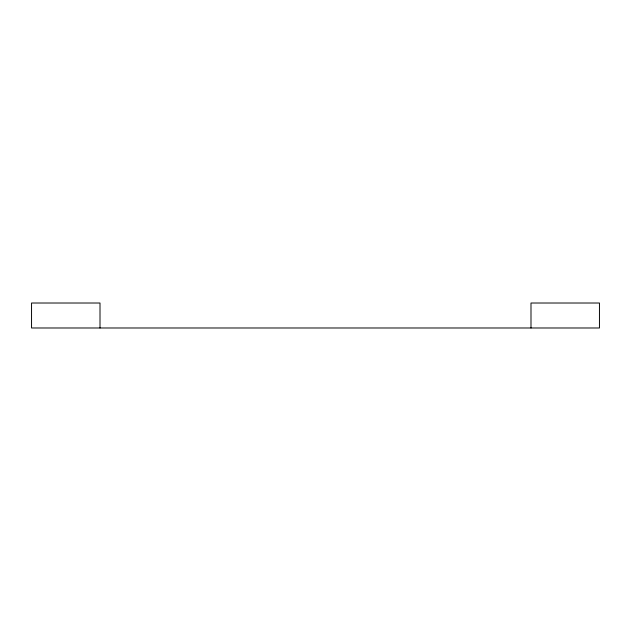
<?xml version="1.0" encoding="UTF-8"?>
<svg xmlns="http://www.w3.org/2000/svg" width="631" height="631" viewBox="0 0 631 631"><rect width="100%" height="100%" fill="white"/><g stroke="black" fill="none" stroke-linecap="round" stroke-linejoin="round"><path stroke-width="0.95" d="M530.994 327.986L530.994 303.014L599.45 303.014L599.45 327.986L31.55 327.986L31.55 303.014L100.006 303.014L100.006 327.986"/></g></svg>
